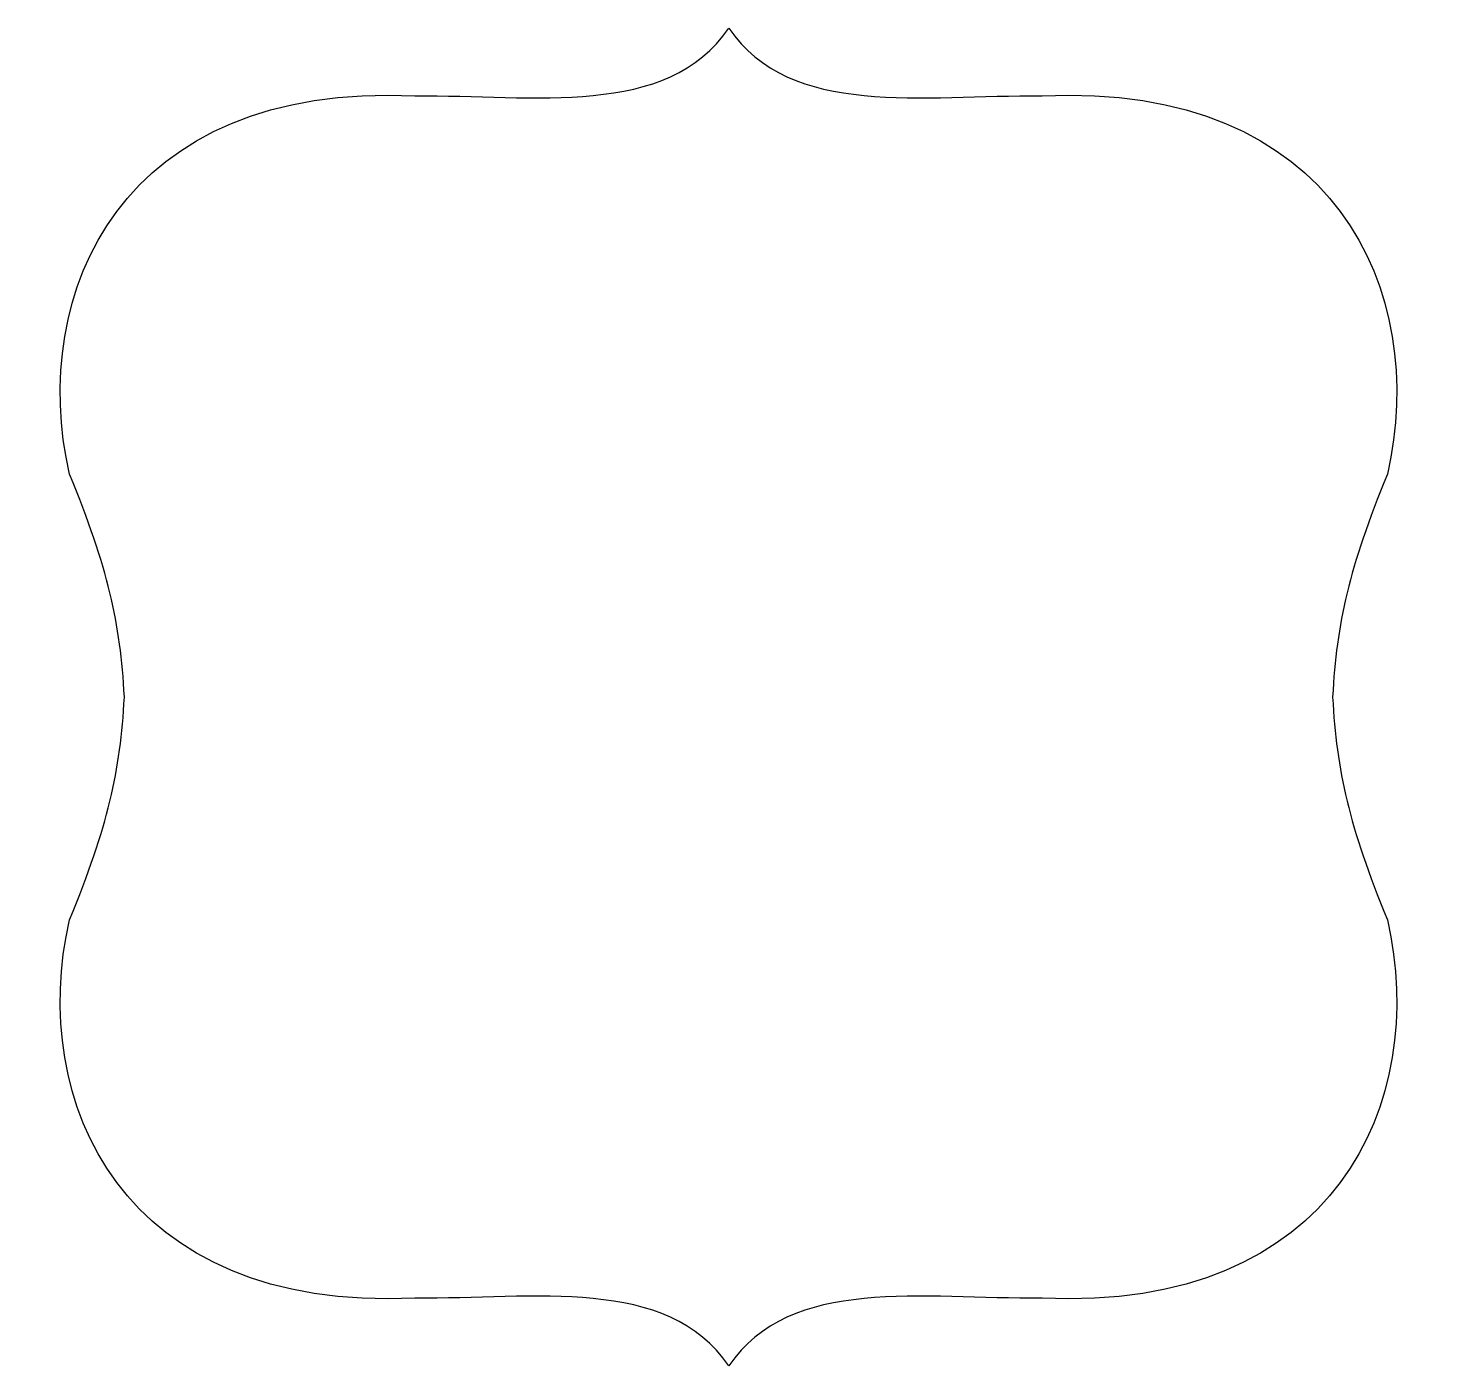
# Model space of a CAD drawing. Header units: centimetres. Extents: x -6.5 to 6.5, y -6.2 to 6.2.
import ezdxf

# ---------------------------------------------------------------- set-up
doc = ezdxf.new("R2010")
doc.units = ezdxf.units.CM
doc.header["$MEASUREMENT"] = 0
doc.layers.add('Camada 1', color=7, linetype='Continuous')

msp = doc.modelspace()

# ---------------------------------------------------------------- linework, layer by layer
at = {"layer": 'Camada 1'}
msp.add_open_spline([(0.00263, 6.19591), (-0.56413, 5.35641), (-1.8104, 5.57888), (-2.90416, 5.56747), (-2.90416, 5.56747), (-5.62024, 5.69844), (-6.48865, 3.74661), (-6.10435, 2.06359), (-6.10435, 2.06359), (-5.74608, 1.19565), (-5.63342, 0.68834), (-5.59619, 0), (-5.59619, 0), (-5.63342, -0.68839), (-5.7461, -1.1956), (-6.10435, -2.06354), (-6.10435, -2.06354), (-6.48866, -3.74648), (-5.62024, -5.69839), (-2.90416, -5.56739), (-2.90416, -5.56739), (-1.81043, -5.57885), (-0.56413, -5.35633), (0.00263, -6.19591), (0.00263, -6.19591), (0.56934, -5.35636), (1.81048, -5.57885), (2.9041, -5.56739), (2.9041, -5.56739), (5.62021, -5.69839), (6.48865, -3.74655), (6.10434, -2.06354), (6.10434, -2.06354), (5.74601, -1.19552), (5.63341, -0.68845), (5.59629, 0), (5.59629, 0), (5.63341, 0.68837), (5.74602, 1.19565), (6.10434, 2.06359), (6.10434, 2.06359), (6.48873, 3.7466), (5.62021, 5.69844), (2.9041, 5.56747), (2.9041, 5.56747), (1.81048, 5.57887), (0.56934, 5.35641), (0.00263, 6.19591)], degree=3, knots=[0, 0, 0, 0, 0.07692308, 0.07692308, 0.07692308, 0.07692308, 0.15384615, 0.15384615, 0.15384615, 0.15384615, 0.23076923, 0.23076923, 0.23076923, 0.23076923, 0.30769231, 0.30769231, 0.30769231, 0.30769231, 0.38461538, 0.38461538, 0.38461538, 0.38461538, 0.46153846, 0.46153846, 0.46153846, 0.46153846, 0.53846154, 0.53846154, 0.53846154, 0.53846154, 0.61538462, 0.61538462, 0.61538462, 0.61538462, 0.69230769, 0.69230769, 0.69230769, 0.69230769, 0.76923077, 0.76923077, 0.76923077, 0.76923077, 0.84615385, 0.84615385, 0.84615385, 0.84615385, 1, 1, 1, 1], dxfattribs=at)

doc.saveas('drawing.dxf')
